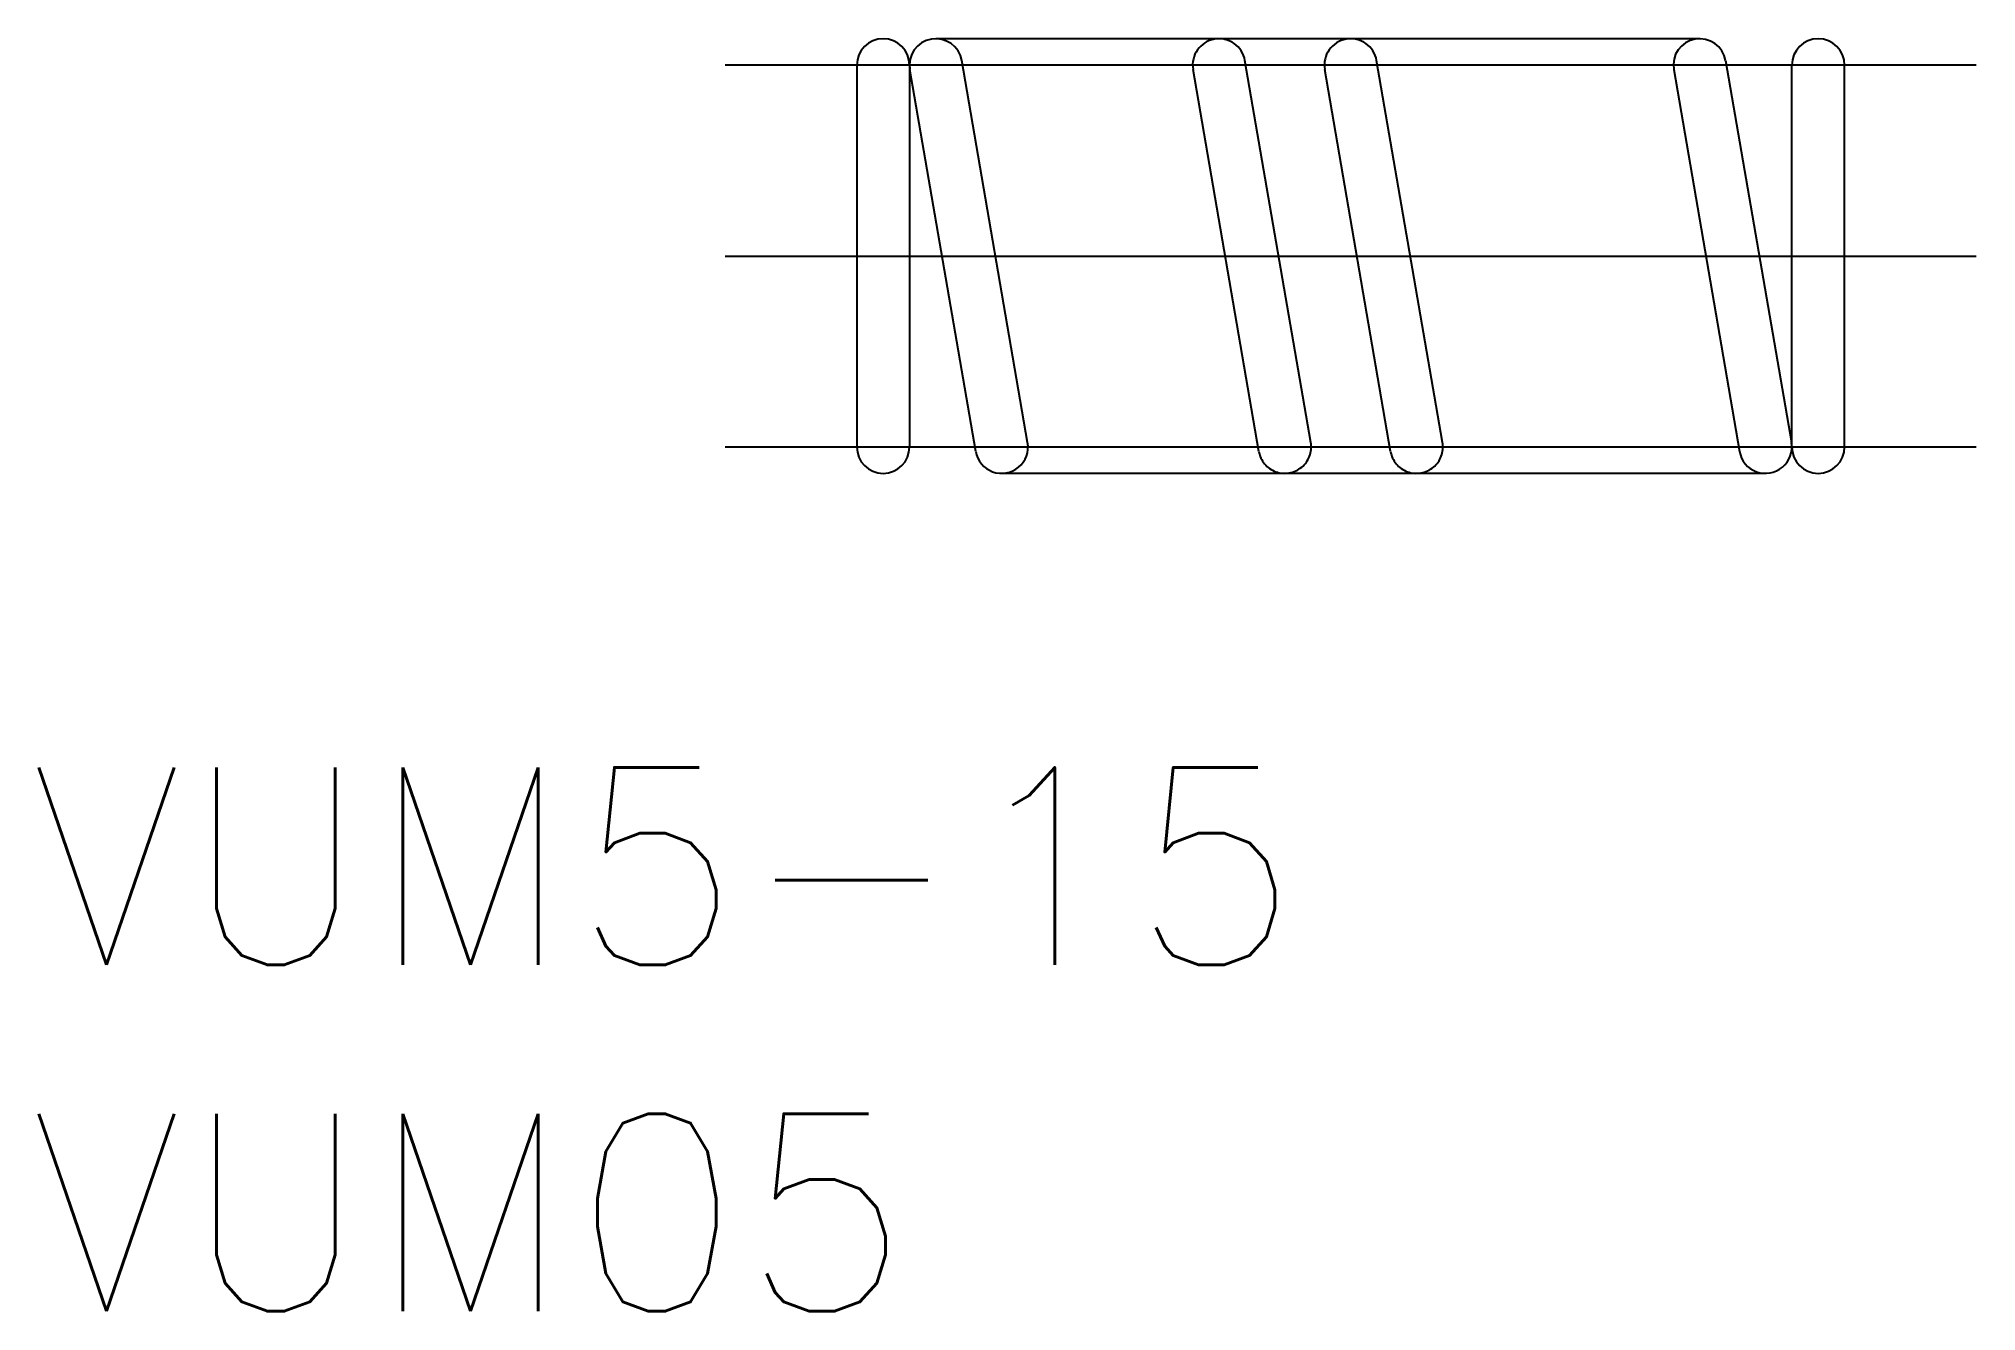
# Model space of a CAD drawing. Extents: x -12.4 to 17, y -16 to 3.3.
import ezdxf

# ---------------------------------------------------------------- set-up
doc = ezdxf.new("R2010")
doc.units = 0
doc.linetypes.add('CENTER', pattern=[50.8, 31.75, -6.35, 6.35, -6.35])
doc.linetypes.add('PHANTOM', pattern=[63.5, 31.75, -6.35, 6.35, -6.35, 6.35, -6.35])
doc.layers.get('0').update_dxf_attribs({"linetype": 'CONTINUOUS'})
doc.layers.add('CENTER', color=1, linetype='CENTER')
doc.styles.get("Standard").update_dxf_attribs({"font": 'txt.shx', "height": 3, "bigfont": 'bigfont.shx'})

msp = doc.modelspace()

# ---------------------------------------------------------------- linework, layer by layer
at = {"color": 3, "linetype": 'PHANTOM'}
for p, q in [((12.8, 3.3), (1.2, 3.3)), ((6.894, -2.832), (5.894, 2.968)), ((8.894, -2.832), (7.894, 2.968)), ((6.106, -2.968), (5.106, 2.832)), ((8.106, -2.968), (7.106, 2.832)), ((13.8, -3.3), (2.2, -3.3))]:
    msp.add_line(p, q, dxfattribs=at)
at = {"color": 7, "linetype": 'CONTINUOUS'}
for p, q in [((2.594, -2.832), (1.594, 2.968)), ((13.194, 2.968), (14.194, -2.832)), ((0, 2.9), (0, -2.9)), ((0.8, 2.9), (0.8, -2.9)), ((1.806, -2.968), (0.806, 2.832)), ((12.406, 2.832), (13.406, -2.968)), ((14.2, -2.9), (14.2, 2.9)), ((15, -2.9), (15, 2.9))]:
    msp.add_line(p, q, dxfattribs=at)
for centre, start, end in [((0.4, 2.9), 0, 180), ((1.2, 2.9), 9.7824, 189.7824), ((12.8, 2.9), 9.7824, 189.7824), ((14.6, 2.9), 0, 180), ((0.4, -2.9), 180, 0), ((2.2, -2.9), 189.7824, 9.7824), ((13.8, -2.9), 189.7824, 9.7824), ((14.6, -2.9), 180, 0)]:
    msp.add_arc(centre, 0.4, start, end, dxfattribs=at)
at = {"color": 3, "linetype": 'PHANTOM'}
for centre, start, end in [((5.5, 2.9), 9.7824, 189.7824), ((7.5, 2.9), 9.7824, 189.7824), ((6.5, -2.9), 189.7824, 9.7824), ((8.5, -2.9), 189.7824, 9.7824)]:
    msp.add_arc(centre, 0.4, start, end, dxfattribs=at)
at = {"layer": 'CENTER', "color": 1, "linetype": 'CENTER'}
for p, q in [((17, 2.9), (-2, 2.9)), ((-2, 0), (17, 0)), ((17, -2.9), (-2, -2.9))]:
    msp.add_line(p, q, dxfattribs=at)

# ---------------------------------------------------------------- texts
at = {"color": 7, "linetype": 'CONTINUOUS'}
for s, p in [('VUM5-15', (-12.552, -10.766)), ('VUM05', (-12.552, -16.025))]:
    msp.add_text(s, height=3, dxfattribs=at).set_placement(p)

doc.saveas('drawing.dxf')
